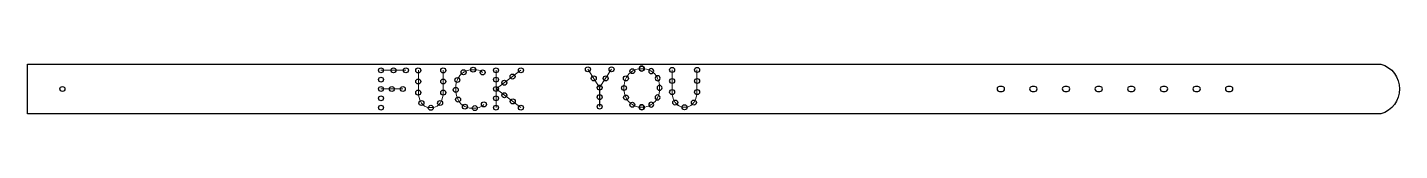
# Model space of a CAD drawing. Header units: millimetres. Extents: x 67 to 1167, y 6 to 46.
import ezdxf

# ---------------------------------------------------------------- set-up
doc = ezdxf.new("R2010")
doc.units = ezdxf.units.MM
doc.header["$MEASUREMENT"] = 0

# ---------------------------------------------------------------- blocks, each defined once
blk = doc.blocks.new('*U25')
blk.add_circle((0, 0), 2)
blk = doc.blocks.new('*U27')
at = {"color": 0, "linetype": 'ByBlock', "lineweight": -2, "transparency": 16777216}
for p, rotation in [((2145.4, 2264.3), 270), ((2165.4, 2264.3), 89.99999999999999), ((2145.4, 2255.4), 270), ((2165.4, 2255.4), 89.99999999999999), ((2145.4, 2246.5), 270), ((2165.4, 2246.5), 89.99999999999999), ((2147.9, 2238.1), 296.5650511770738), ((2162.9, 2238.1), 63.43494882290936)]:
    blk.add_blockref('*U25', p, dxfattribs=dict(at, rotation=rotation))
blk.add_blockref('*U25', (2155.4, 2234.3), dxfattribs=at)
blk = doc.blocks.new('*U28')
blk.add_circle((0, 0), 2)
blk = doc.blocks.new('*U29')
at = {"color": 0, "linetype": 'ByBlock', "lineweight": -2, "transparency": 16777216}
for p, rotation in [((462.9, 41.4), 36.85459019776801), ((449.6, 31.4), 36.85459019776801), ((456.2, 36.4), 36.85459019776801), ((442.9, 26.4), 143.0842167957474), ((449.6, 21.4), 143.0842167957474), ((456.3, 16.4), 143.0842167957474), ((462.9, 11.4), 143.0842167957474)]:
    blk.add_blockref('*U28', p, dxfattribs=dict(at, rotation=rotation))
blk = doc.blocks.new('*U30')
blk.add_circle((0, 0), 2)
blk = doc.blocks.new('*U31')
at = {"color": 0, "linetype": 'ByBlock', "lineweight": -2, "transparency": 16777216, "rotation": 270}
for p in [(442.9, 41.4), (442.9, 33.9), (442.9, 26.4), (442.9, 18.9), (442.9, 11.4)]:
    blk.add_blockref('*U30', p, dxfattribs=at)
blk = doc.blocks.new('*U32')
blk.add_circle((0, 0), 2)
blk = doc.blocks.new('*U33')
at = {"color": 0, "linetype": 'ByBlock', "lineweight": -2, "transparency": 16777216, "rotation": 269.9474505915753}
for p in [(526, 27.5), (526, 19.9), (526, 12.2)]:
    blk.add_blockref('*U32', p, dxfattribs=at)
blk = doc.blocks.new('*U34')
blk.add_circle((0, 0), 2)
blk = doc.blocks.new('*U35')
at = {"color": 0, "linetype": 'ByBlock', "lineweight": -2, "transparency": 16777216}
for p, rotation in [((2088.9, 2099.6), 242.6317895710944), ((2094.1, 2105.4), 212.8762617522194), ((2101.7, 2107.4), 181.4144232114156), ((2087.4, 2091.9), 268.0250659890984), ((2089, 2084.2), 293.850473908068), ((2094.1, 2078.4), 331.0040404858862), ((2101.7, 2076.4), 357.8590986336741)]:
    blk.add_blockref('*U34', p, dxfattribs=dict(at, rotation=rotation))
blk = doc.blocks.new('*U36')
blk.add_circle((0, 0), 2)
blk = doc.blocks.new('*U37')
at = {"color": 0, "linetype": 'ByBlock', "lineweight": -2, "transparency": 16777216}
for p, rotation in [((2026.8, 2099.6), 242.6317895710942), ((2032, 2105.4), 212.8762617522194), ((2039.6, 2107.4), 181.4144232114156), ((2025.3, 2091.9), 268.0250659891157), ((2026.9, 2084.2), 293.850473908068), ((2032, 2078.4), 331.0040404858812), ((2039.6, 2076.3), 357.8590986336745)]:
    blk.add_blockref('*U36', p, dxfattribs=dict(at, rotation=rotation))
blk = doc.blocks.new('*U38')
blk.add_circle((0, 0), 2)
blk = doc.blocks.new('*U39')
at = {"color": 0, "linetype": 'ByBlock', "lineweight": -2, "transparency": 16777216}
for p, rotation in [((2145.4, 2264.3), 270), ((2165.4, 2264.3), 89.99999999999999), ((2145.4, 2255.4), 270), ((2165.4, 2255.4), 89.99999999999999), ((2145.4, 2246.5), 270), ((2165.4, 2246.5), 89.99999999999999), ((2147.9, 2238.1), 296.5650511770738), ((2162.9, 2238.1), 63.43494882290936)]:
    blk.add_blockref('*U38', p, dxfattribs=dict(at, rotation=rotation))
blk.add_blockref('*U38', (2155.4, 2234.3), dxfattribs=at)

msp = doc.modelspace()

# ---------------------------------------------------------------- linework, layer by layer
at = {"color": 139, "lineweight": 0}
for p, q in [((370.7, 41.4), (350.7, 41.4)), ((411.8, 33.3), (411.3, 32.1)), ((412.2, 34.5), (411.8, 33.3)), ((412.4, 34.8), (412.2, 34.5)), ((413.1, 36), (412.4, 34.8)), ((413.9, 37.1), (413.1, 36)), ((414.8, 38.1), (413.9, 37.1)), ((415.7, 39), (414.8, 38.1)), ((416.8, 39.7), (415.7, 39)), ((417.5, 40.1), (416.8, 39.7)), ((418.7, 40.7), (417.5, 40.1)), ((419.9, 41.2), (418.7, 40.7)), ((421.2, 41.5), (419.9, 41.2)), ((422.5, 41.8), (421.2, 41.5)), ((423.9, 41.9), (422.5, 41.8)), ((424.8, 41.9), (423.9, 41.9)), ((426.2, 41.9), (424.8, 41.9)), ((427.6, 41.7), (426.2, 41.9)), ((428.9, 41.4), (427.6, 41.7)), ((430.1, 40.9), (428.9, 41.4)), ((431.2, 40.4), (430.1, 40.9)), ((432.2, 39.7), (431.2, 40.4)), ((410.7, 28.1), (410.6, 26.6)), ((410.6, 26.6), (410.6, 26.5)), ((410.6, 26.5), (410.7, 25.1)), ((410.8, 29.5), (410.7, 28.1)), ((410.7, 25.1), (410.8, 23.7)), ((411, 30.8), (410.8, 29.5)), ((410.8, 23.7), (411, 22.4)), ((411.3, 32.1), (411, 30.8)), ((411, 22.4), (411.3, 21.1)), ((411.3, 21.1), (411.7, 19.8)), ((411.7, 19.8), (412.2, 18.6)), ((412.2, 18.6), (412.6, 17.8)), ((412.6, 17.8), (413.2, 16.6)), ((413.2, 16.6), (414, 15.5)), ((414, 15.5), (414.8, 14.5)), ((414.8, 14.5), (415.8, 13.6)), ((415.8, 13.6), (416.8, 12.9)), ((416.8, 12.9), (417, 12.8)), ((417, 12.8), (418, 12.2)), ((418, 12.2), (419.2, 11.7)), ((419.2, 11.7), (420.4, 11.4)), ((420.4, 11.4), (421.7, 11.1)), ((421.7, 11.1), (423.2, 11)), ((425.3, 10.9), (426.7, 11)), ((426.7, 11), (428, 11.3)), ((428, 11.3), (429.3, 11.6)), ((429.3, 11.6), (430.5, 12.1)), ((430.5, 12.1), (431.6, 12.7)), ((431.6, 12.7), (432.6, 13.5)), ((432.6, 13.5), (433.2, 14)), ((423.2, 11), (424.7, 10.9)), ((424.7, 10.9), (425.3, 10.9))]:
    msp.add_line(p, q, dxfattribs=at)
at = {"color": 139}
msp.add_line((526, 27.5), (526, 12.2), dxfattribs=at)
for p, q in [((848.6, 28.4), (846.6, 28.4)), ((846.6, 24.4), (848.6, 24.4)), ((874.7, 28.4), (872.7, 28.4)), ((872.7, 24.4), (874.7, 24.4)), ((900.9, 28.4), (898.9, 28.4)), ((898.9, 24.4), (900.9, 24.4)), ((927.1, 28.4), (925.1, 28.4)), ((925.1, 24.4), (927.1, 24.4)), ((953.2, 28.4), (951.2, 28.4)), ((951.2, 24.4), (953.2, 24.4)), ((979.4, 28.4), (977.4, 28.4)), ((977.4, 24.4), (979.4, 24.4)), ((1005.6, 28.4), (1003.6, 28.4)), ((1003.6, 24.4), (1005.6, 24.4)), ((1031.7, 28.4), (1029.7, 28.4)), ((1029.7, 24.4), (1031.7, 24.4))]:
    msp.add_line(p, q)
msp.add_lwpolyline([(1152.3, 6.4), (67.3, 6.4), (67.3, 46.4), (1152.3, 46.4, -0.75)], format="xyb", close=True)
at = {"color": 139, "lineweight": 0}
for points in [[(380.7, 41.4), (380.7, 21.4), (381.9, 17.6), (383.2, 15.1), (385.6, 12.6), (388.1, 11.4), (393.1, 11.4), (395.6, 12.6), (398.1, 15.1), (399.4, 17.6), (400.6, 21.4), (400.6, 41.4)], [(380.7, 41.4), (380.7, 21.4), (381.9, 17.6), (383.2, 15.1), (385.7, 12.6), (388.2, 11.4), (393.1, 11.4), (395.6, 12.6), (398.1, 15.1), (399.4, 17.6), (400.6, 21.4), (400.6, 41.4)], [(442.9, 11.4), (442.9, 41.4)], [(462.9, 41.4), (442.9, 26.4), (462.9, 11.4)], [(526, 27.5), (516.6, 42.2)], [(526, 27.5), (535.5, 42.2)], [(559.8, 42.7), (558.7, 42.7), (557.4, 42.6), (556.1, 42.3), (554.8, 42), (553.6, 41.5), (552.5, 40.9), (551.4, 40.2), (550.4, 39.4), (549.4, 38.5), (549, 38), (548.2, 37), (547.6, 36), (547, 34.9), (546.5, 33.7), (546.1, 32.5), (545.8, 31.2), (545.6, 29.8), (545.5, 28.3), (545.4, 26.8), (545.5, 25.8), (545.6, 24.4), (545.8, 23.1), (546.2, 21.8), (546.6, 20.6), (547.2, 19.3), (547.6, 18.5), (548.3, 17.3), (549.2, 16.3), (550.1, 15.4), (551.1, 14.5), (552.2, 13.8), (553.3, 13.2), (554.5, 12.6), (555.7, 12.2), (557, 11.9), (558.4, 11.8), (559.8, 11.7)], [(559.7, 42.7), (560.8, 42.7), (562.2, 42.6), (563.5, 42.3), (564.7, 42), (565.9, 41.5), (567.1, 40.9), (568.1, 40.2), (569.1, 39.4), (570.1, 38.5), (570.6, 38), (571.3, 37), (572, 36), (572.5, 34.9), (573, 33.7), (573.4, 32.5), (573.7, 31.2), (573.9, 29.8), (574, 28.3), (574.1, 26.8), (574.1, 25.8), (573.9, 24.4), (573.7, 23.1), (573.4, 21.8), (572.9, 20.6), (572.4, 19.3), (571.9, 18.5), (571.2, 17.3), (570.4, 16.3), (569.5, 15.4), (568.4, 14.5), (567.3, 13.8), (566.2, 13.2), (565.1, 12.6), (563.8, 12.2), (562.5, 11.9), (561.2, 11.8), (559.8, 11.7)], [(584.1, 41.7), (584.1, 21.7), (585.3, 17.9), (586.6, 15.5), (589, 13), (591.5, 11.7), (596.5, 11.7), (599, 13), (601.5, 15.5), (602.8, 17.9), (604, 21.7), (604, 41.7)], [(584.1, 41.7), (584.1, 21.7), (585.3, 17.9), (586.6, 15.5), (589.1, 13), (591.6, 11.7), (596.5, 11.7), (599, 13), (601.5, 15.5), (602.8, 17.9), (604, 21.7), (604, 41.7)], [(368.2, 26.4), (350.7, 26.4)]]:
    msp.add_lwpolyline(points, dxfattribs=at)
for centre in [(516.6, 42.2), (535.5, 42.2), (350.7, 41.4), (350.7, 33.9), (360.7, 41.4), (370.7, 41.4), (411.9, 33.6), (416.9, 39.8), (424.5, 41.9), (432.2, 39.7), (521.3, 34.9), (530.8, 34.9), (95.3, 26.4), (350.7, 26.4), (359.4, 26.4), (368.2, 26.4), (410.6, 25.7), (526, 27.5), (350.7, 18.9), (350.7, 11.4), (412.5, 17.9), (418, 12.2), (425.9, 11), (433.2, 14)]:
    msp.add_circle(centre, 2)
for centre, start, end in [((846.6, 26.4), 90, 270), ((848.6, 26.4), 270, 90), ((872.7, 26.4), 90, 270), ((874.7, 26.4), 270, 90), ((898.9, 26.4), 90, 270), ((900.9, 26.4), 270, 90), ((925.1, 26.4), 90, 270), ((927.1, 26.4), 270, 90), ((951.2, 26.4), 90, 270), ((953.2, 26.4), 270, 90), ((977.4, 26.4), 90, 270), ((979.4, 26.4), 270, 90), ((1003.6, 26.4), 90, 270), ((1005.6, 26.4), 270, 90), ((1029.7, 26.4), 90, 270), ((1031.7, 26.4), 270, 90)]:
    msp.add_arc(centre, 2, start, end)

# ---------------------------------------------------------------- block references
for name, p in [('*U29', (0, 0)), ('*U35', (-1541.9, -2064.7)), ('*U27', (-1764.8, -2223)), ('*U31', (0, 0)), ('*U39', (-1561.3, -2222.6)), ('*U33', (0, 0))]:
    msp.add_blockref(name, p)
at = {"xscale": -1}
msp.add_blockref('*U37', (2599.3, -2064.6), dxfattribs=at)

doc.saveas('drawing.dxf')
